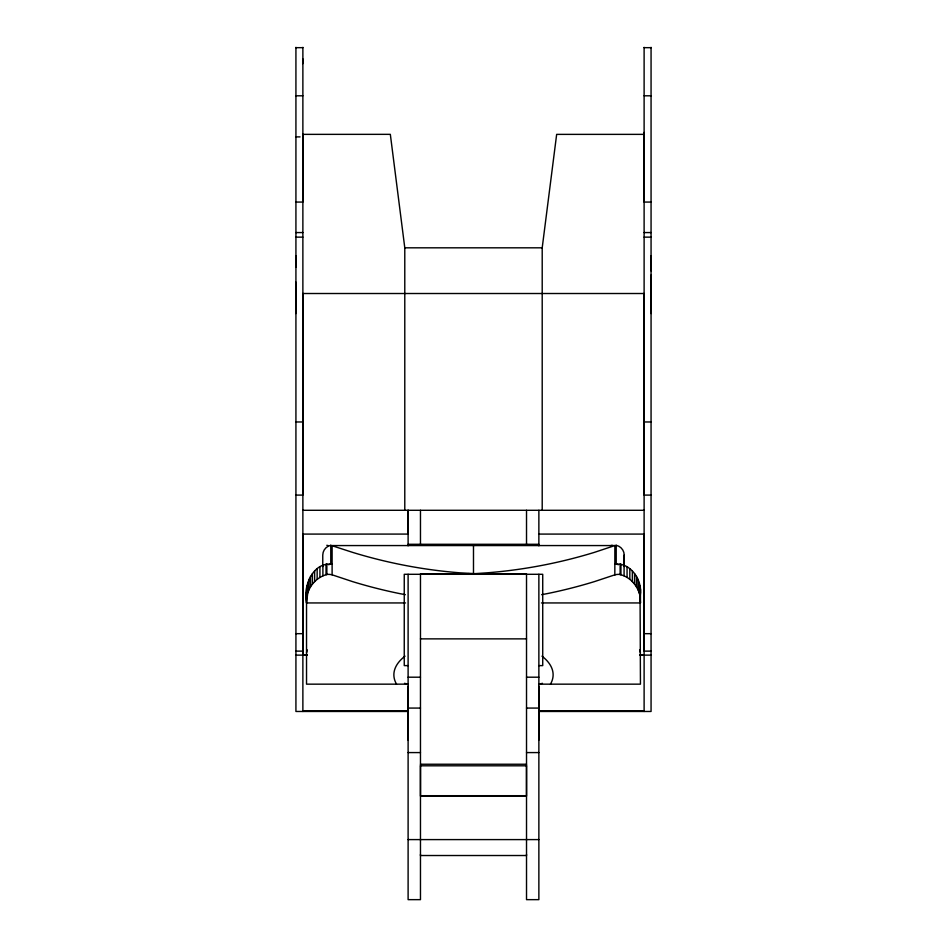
<?xml version="1.0" encoding="UTF-8"?>
<svg xmlns="http://www.w3.org/2000/svg" width="947" height="947" viewBox="0 0 947 947"><rect width="100%" height="100%" fill="white"/><g stroke="black" fill="none" stroke-linecap="round" stroke-linejoin="round"><path stroke-width="1.42" d="M295.926 313.564L295.938 282.159M295.926 255.797L295.938 267.172M302.874 63.627L302.874 58.903M302.874 655.123L302.874 534.084L408.11 534.084L408.11 510.291L408.11 545.827M405.529 602.943L306.532 602.943C302.685 587.022 312.605 561.666 332.113 564.294L332.113 574.817L352.414 581.565A499.14 496.666 0 0 0 399.634 593.591L405.34 594.68M306.532 602.943L307.751 593L307.751 582.476M307.751 593L308.935 589.863L308.947 579.339M308.935 589.863L310.498 586.88L310.498 576.356M310.498 586.88L312.403 584.121L312.415 573.598M312.403 584.121L314.641 581.6L314.641 571.077M314.641 581.6L317.15 579.363L317.15 568.839M317.15 579.363L319.92 577.445L319.92 566.922M319.92 577.445L322.891 575.871L322.903 565.347M322.891 575.871L326.04 574.663L326.04 564.14M326.04 574.663L326.845 574.462L326.857 563.938M408.11 740.128L408.11 686.35M420.468 795.231L420.468 765.827M526.52 795.231L526.52 765.827M538.867 740.128L538.867 686.35M541.637 594.68L547.354 593.591A499.14 496.666 0 0 0 594.562 581.565L614.828 574.841L614.863 545.567L616.213 545.294A10.121 10.074 0 0 1 624.215 555.049L624.215 566.519M616.213 545.294L616.213 564.033A10.109 10.062 0 0 1 618.367 564.743M624.215 565.134L624.215 555.049M614.875 574.817L614.828 574.841A15.223 15.152 0 0 1 618.936 574.379C629.625 576.107 638.171 585.98 640.03 596.184C643.404 581.541 630.986 561.926 614.863 564.294M541.459 602.943L640.444 602.943L640.042 596.219M644.114 132.45L644.114 202.066L651.062 202.066M651.062 313.564L651.074 275.056M651.062 255.797L651.074 270.866M404.783 510.315L404.783 247.794L390.33 134.344L302.874 134.367L302.874 202.066L295.926 202.066M306.946 596.255L306.946 585.731M542.205 510.315L542.205 247.818L556.658 134.379L644.114 134.367M306.532 652.743L307.349 649.95M326.04 574.533L326.857 574.32M610.898 545.567L612.236 545.294M326.845 574.462L328.041 574.379A15.223 15.152 0 0 1 332.113 574.817M295.926 47.67L302.874 47.67M644.114 47.67L651.062 47.67M295.926 95.801L302.874 95.801M644.114 95.801L651.062 95.801M295.926 136.889L300.045 136.889M295.926 232.571L302.874 232.571M644.114 232.571L651.062 232.571M295.926 237.141L302.874 237.141M644.114 237.141L651.062 237.141M404.783 247.818L542.205 247.818M295.926 421.971L302.874 421.971M644.114 421.971L651.062 421.971M295.926 495.092L302.874 495.092L302.874 293.511L644.114 293.511L644.114 495.092L651.062 495.092M302.874 510.291L644.114 510.291M538.867 534.084L644.114 534.084L644.114 711.469M408.11 544.288L538.867 544.288M468.126 573.645L469.511 573.693M295.926 633.673L302.874 633.673M644.114 633.673L651.062 633.673M420.468 638.87L526.52 638.87M295.926 651.122L302.874 651.122M651.062 651.122L644.114 651.122L644.114 47.35M302.874 654.697L307.302 654.697M639.675 654.697L644.114 654.697M295.926 655.123L307.254 655.123M639.722 655.123L651.062 655.123M408.11 665.611L404.251 665.611L404.251 574.296L542.726 574.296L542.726 665.611L538.867 665.611M408.11 677.2L420.468 677.2M526.52 677.2L538.867 677.2M408.299 684.16L306.532 684.16L306.532 592.42A32.695 3.255 0 0 0 307.882 592.266M538.689 684.16L640.444 684.16L640.03 585.731M408.11 708.072L420.468 708.072M526.52 708.072L538.867 708.072M302.874 710.759L408.11 710.759M538.867 710.759L644.114 710.759M408.11 711.469L295.926 711.469L295.926 47.35M538.867 711.469L651.062 711.469L651.062 47.35M408.11 752.581L420.468 752.581M526.52 752.581L538.867 752.581M420.468 764.241L526.52 764.241M420.468 765.803L526.52 765.803M420.468 795.693L526.52 795.693M420.468 796.096L526.52 796.096M408.11 839.598L538.867 839.598M322.761 566.519L322.761 555.049A10.121 10.074 0 0 1 330.775 545.294L352.426 552.314A499.14 496.666 0 0 0 459.934 572.828L474.885 573.645L487.042 572.828A499.14 496.666 0 0 0 594.562 552.314L614.863 545.567L332.113 545.567L332.113 564.294M326.798 545.294L328.136 545.567M620.131 574.32L620.936 574.533M639.639 649.95L640.444 652.743M640.444 589.058L640.444 602.943M639.237 582.476L639.237 593M638.041 579.339L638.041 589.863M636.479 576.356L636.479 586.88M634.573 573.598L634.573 584.121M632.347 571.077L632.347 581.6M629.826 568.839L629.826 579.363M627.056 566.922L627.068 577.445M624.085 565.347L624.085 575.871M620.936 564.14L620.936 574.663M620.131 563.938L620.131 574.462M538.867 510.291L538.867 545.827M538.867 574.296L538.867 899.65L526.52 899.65L526.52 854.466M526.52 510.291L526.52 544.288M473.488 545.567L473.488 573.645M420.468 510.291L420.468 544.288M420.468 854.466L420.468 899.65L408.11 899.65L408.11 574.296M330.775 545.294L330.775 564.033A10.109 10.062 0 0 0 328.621 564.743M302.874 47.35L302.874 711.469M542.442 683.308A124.483 31.085 24.8 0 1 538.867 684.16M396.533 684.16A77.82 36.164 0 0 1 405.008 656.153M408.11 684.16A124.483 31.085 -24.8 0 1 404.535 683.308M541.98 656.153A77.82 36.164 0 0 1 550.456 684.16M640.444 592.42A32.695 3.255 0 0 1 639.095 592.266M420.468 839.598L420.468 855.52L526.52 855.52L526.52 573.894L420.468 573.894L420.468 839.598"/></g></svg>
